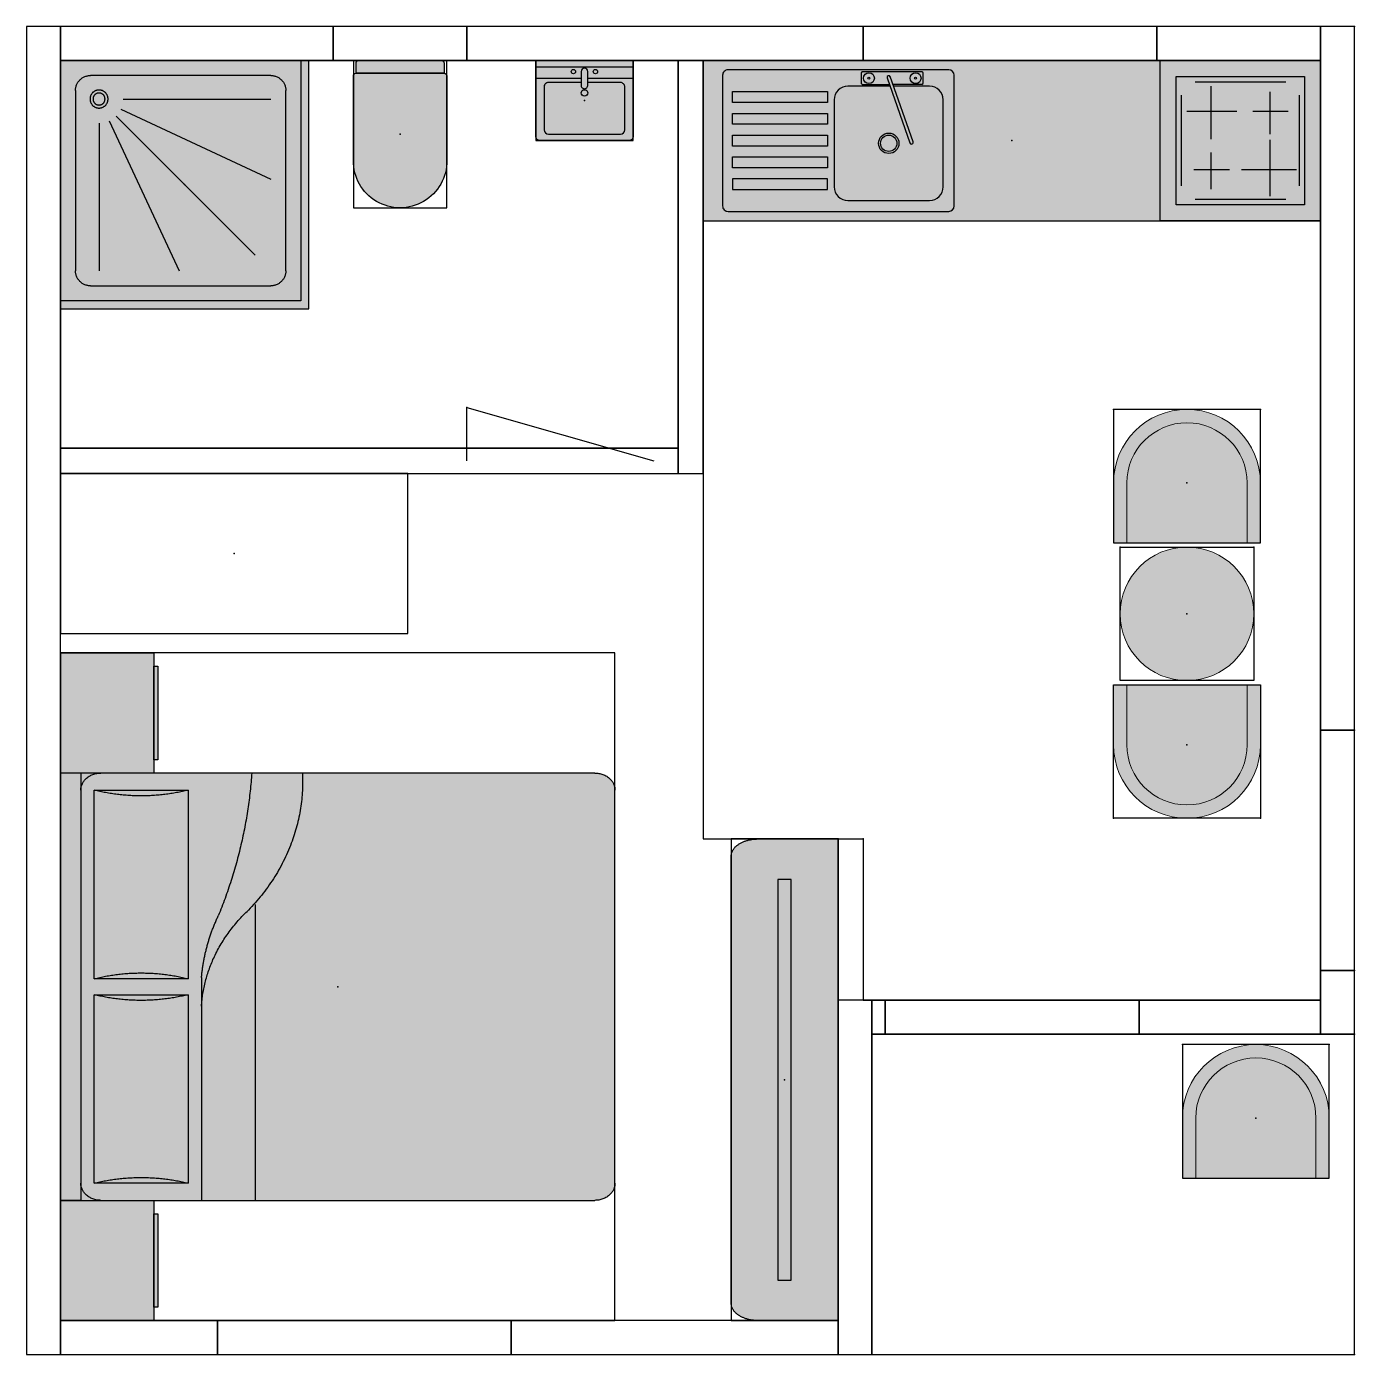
# Model space of a CAD drawing. Header units: millimetres. Extents: x 0 to 4972, y 0 to 4972.
import ezdxf

# ---------------------------------------------------------------- set-up
doc = ezdxf.new("R2010")
doc.units = ezdxf.units.MM
for name, color, linetype, true_color in [('Doors', 96, 'Continuous', 0x007f00), ('Furniture', 37, 'Continuous', 0x75664f), ('FurnitureRefRec', 254, 'Continuous', 0xd5d5d5), ('PT Top Left', 52, 'Continuous', 0xcdcd00), ('PT Top Left Furniture', 211, 'Continuous', 0xff7fff), ('PT Top Right', 96, 'Continuous', 0x007f00), ('PT Top Right Furniture', 200, 'Continuous', 0xbf3fff), ('Walls', 1, 'Continuous', 0xff0000)]:
    doc.layers.add(name, color=color, linetype=linetype, true_color=true_color)
for name, color, linetype in [('Rooms$Bath Room', 7, 'Continuous'), ('Rooms$Bed Room', 7, 'Continuous'), ('Rooms$Living Room', 7, 'Continuous'), ('Rooms$Terrace', 7, 'Continuous'), ('Windows', 7, 'Continuous')]:
    doc.layers.add(name, color=color, linetype=linetype)

# ---------------------------------------------------------------- blocks, each defined once
blk = doc.blocks.new('TV')
at = {"layer": 'Furniture', "true_color": 0xffffff}
blk.add_hatch(color=7, dxfattribs=at).paths.add_polyline_path([(-332.8, -200), (-334.3, -200), (-335.7, -199.9), (-336.4, -199.8), (-337.1, -199.8), (-337.9, -199.7), (-338.6, -199.6), (-339.3, -199.5), (-340.1, -199.4), (-340.8, -199.2), (-341.5, -199.1), (-342.3, -198.9), (-343, -198.7), (-343.8, -198.5), (-344.5, -198.3), (-345.2, -198.1), (-346, -197.9), (-347.5, -197.4), (-349, -196.8), (-350.5, -196.1), (-352, -195.4), (-353.5, -194.7), (-354.9, -193.9), (-356.4, -193), (-357.9, -192), (-359.4, -191), (-360.8, -190), (-362.3, -188.8), (-363.7, -187.6), (-365.1, -186.4), (-366.5, -185.1), (-367.9, -183.7), (-369.3, -182.3), (-370.6, -180.8), (-371.9, -179.2), (-373.2, -177.6), (-374.5, -176), (-375.8, -174.3), (-377, -172.5), (-378.2, -170.7), (-379.3, -168.9), (-380.5, -167), (-381.5, -165), (-382.6, -163), (-383.6, -161), (-384.6, -158.9), (-385.6, -156.8), (-386.5, -154.7), (-387.4, -152.6), (-388.2, -150.4), (-389, -148.2), (-389.8, -145.9), (-390.5, -143.7), (-391.2, -141.4), (-391.8, -139.1), (-392.4, -136.8), (-393.5, -132.2), (-394.5, -127.5), (-395.3, -122.9), (-395.9, -118.2), (-396.4, -113.6), (-396.7, -109), (-396.9, -104.5), (-396.9, -100), (-396.9, 200), (1406.1, 200), (1406.1, -100), (1406, -104.5), (1405.8, -109), (1405.5, -113.6), (1405, -118.2), (1404.4, -122.9), (1403.6, -127.5), (1402.7, -132.2), (1401.6, -136.8), (1401, -139.1), (1400.3, -141.4), (1399.6, -143.7), (1398.9, -145.9), (1398.1, -148.2), (1397.3, -150.4), (1396.5, -152.6), (1395.6, -154.7), (1394.7, -156.8), (1393.8, -158.9), (1392.8, -161), (1391.7, -163), (1390.7, -165), (1389.6, -167), (1388.5, -168.9), (1387.3, -170.7), (1386.1, -172.5), (1384.9, -174.3), (1383.6, -176), (1382.4, -177.6), (1381.1, -179.2), (1379.8, -180.8), (1378.4, -182.3), (1377, -183.7), (1375.7, -185.1), (1374.3, -186.4), (1372.8, -187.6), (1371.4, -188.8), (1370, -190), (1368.5, -191), (1367, -192), (1365.6, -193), (1364.1, -193.9), (1362.6, -194.7), (1361.1, -195.4), (1359.6, -196.1), (1358.1, -196.8), (1356.6, -197.4), (1355.1, -197.9), (1354.4, -198.1), (1353.6, -198.3), (1352.9, -198.5), (1352.1, -198.7), (1351.4, -198.9), (1350.7, -199.1), (1349.9, -199.2), (1349.2, -199.4), (1348.5, -199.5), (1347.7, -199.6), (1347, -199.7), (1346.3, -199.8), (1345.5, -199.8), (1344.8, -199.9), (1343.4, -200), (1342, -200)], flags=0)
at = {"layer": 'Furniture', "color": 37, "true_color": 0x766750}
blk.add_lwpolyline([(1254.6, 25), (-245.4, 25), (-245.4, -25), (1254.6, -25)], close=True, dxfattribs=at)
for points in [[(-396.9, 200), (1406.1, 200)], [(-396.9, -100), (-396.9, 200)], [(1406.1, 200), (1406.1, -100)], [(1342, -200), (-332.8, -200)]]:
    blk.add_open_spline(points, degree=1, dxfattribs=at)
for points in [[(-332.8, -200), (-396.9, -200), (-396.9, -100)], [(1406.1, -100), (1406.1, -200), (1342, -200)]]:
    blk.add_rational_spline(points, [1, 0.707106781187, 1], degree=2, dxfattribs=at)
at = {"layer": 'FurnitureRefRec'}
blk.add_lwpolyline([(-396.9, -200), (1406.1, -200), (1406.1, 200), (-396.9, 200)], close=True, dxfattribs=at)
at = {"layer": 'PT Top Left Furniture'}
blk.add_point((-396.9, 200), dxfattribs=at)
at = {"layer": 'PT Top Right Furniture'}
blk.add_point((1406.1, 200), dxfattribs=at)
blk = doc.blocks.new('Chair')
at = {"layer": 'Furniture', "true_color": 0xffffff}
blk.add_hatch(color=7, dxfattribs=at).paths.add_polyline_path([(500, 0), (500, 225), (499.8, 234.5), (499.3, 244), (498.5, 253.4), (497.4, 262.9), (495.9, 272.2), (494.1, 281.6), (492, 290.8), (489.6, 300), (486.8, 309.1), (483.8, 318.1), (480.4, 326.9), (476.7, 335.7), (472.8, 344.3), (468.5, 352.8), (463.9, 361.1), (459.1, 369.3), (454, 377.3), (448.6, 385.1), (442.9, 392.7), (437, 400.1), (430.8, 407.4), (424.4, 414.4), (417.8, 421.1), (410.9, 427.7), (403.8, 434), (396.5, 440), (388.9, 445.8), (381.2, 451.3), (373.3, 456.6), (365.2, 461.6), (357, 466.3), (348.6, 470.7), (340, 474.8), (331.3, 478.6), (322.5, 482.1), (313.6, 485.3), (304.5, 488.2), (295.4, 490.8), (286.2, 493.1), (276.9, 495.1), (267.6, 496.7), (258.1, 498), (248.7, 499), (239.2, 499.6), (229.7, 500), (220.3, 500), (210.8, 499.6), (201.3, 499), (191.9, 498), (182.4, 496.7), (173.1, 495.1), (163.8, 493.1), (154.6, 490.8), (145.5, 488.2), (136.4, 485.3), (127.5, 482.1), (118.7, 478.6), (110, 474.8), (101.4, 470.7), (93, 466.3), (84.8, 461.6), (76.7, 456.6), (68.8, 451.3), (61.1, 445.8), (53.5, 440), (46.2, 434), (39.1, 427.7), (32.2, 421.1), (25.6, 414.4), (19.2, 407.4), (13, 400.1), (7.1, 392.7), (1.4, 385.1), (-4, 377.3), (-9.1, 369.3), (-13.9, 361.1), (-18.5, 352.8), (-22.8, 344.3), (-26.7, 335.7), (-30.4, 326.9), (-33.8, 318.1), (-36.8, 309.1), (-39.6, 300), (-42, 290.8), (-44.1, 281.6), (-45.9, 272.2), (-47.4, 262.9), (-48.5, 253.4), (-49.3, 244), (-49.8, 234.5), (-50, 225), (-50, 0)], flags=0)
at = {"layer": 'Furniture', "linetype": 'Continuous', "lineweight": 13}
for p, q in [((0, 225), (0, 0)), ((450, 0), (450, 225)), ((0, 0), (450, 0))]:
    blk.add_line(p, q, dxfattribs=at)
for points in [[(-50, 225), (-50, 0)], [(500, 0), (500, 225)]]:
    blk.add_lwpolyline(points, dxfattribs=at)
for radius in [275, 225]:
    blk.add_arc((225, 225), radius, 0, 180, dxfattribs=at)
at = {"layer": 'FurnitureRefRec'}
blk.add_lwpolyline([(500, 500), (-50, 500), (-50, 0), (500, 0)], close=True, dxfattribs=at)
at = {"layer": 'PT Top Left Furniture'}
blk.add_point((-50, 500), dxfattribs=at)
at = {"layer": 'PT Top Right Furniture'}
blk.add_point((500, 500), dxfattribs=at)
blk = doc.blocks.new('Bedopstelling Groot')
at = {"layer": 'Furniture', "true_color": 0xffffff}
for points in [[(-800, 1038.1), (-800, 688.1), (-1250, 688.1), (-1250, 1038.1)], [(-800, -962.8), (-800, -964.5), (-799.9, -966.2), (-799.9, -967.9), (-799.7, -969.6), (-799.6, -971.3), (-799.4, -973), (-799.2, -974.8), (-798.9, -976.5), (-798.6, -978.2), (-798.3, -980), (-797.9, -981.8), (-797.5, -983.5), (-797.1, -985.3), (-796.6, -987), (-796.1, -988.8), (-795.5, -990.5), (-794.9, -992.2), (-794.2, -994), (-793.6, -995.7), (-792.8, -997.4), (-792.1, -999.1), (-791.3, -1000.7), (-790.4, -1002.4), (-789.5, -1004), (-788.6, -1005.6), (-787.7, -1007.2), (-786.7, -1008.7), (-785.6, -1010.3), (-784.6, -1011.8), (-783.5, -1013.2), (-782.4, -1014.6), (-781.2, -1016), (-780, -1017.4), (-778.8, -1018.7), (-777.6, -1020), (-776.3, -1021.3), (-775, -1022.5), (-773.7, -1023.6), (-772.3, -1024.7), (-770.9, -1025.8), (-769.6, -1026.9), (-768.2, -1027.8), (-766.7, -1028.8), (-765.3, -1029.7), (-763.9, -1030.5), (-762.4, -1031.3), (-760.9, -1032.1), (-759.5, -1032.8), (-758, -1033.5), (-756.5, -1034.1), (-755, -1034.7), (-753.5, -1035.2), (-752, -1035.7), (-750.5, -1036.1), (-749, -1036.5), (-747.5, -1036.8), (-746, -1037.1), (-744.5, -1037.4), (-743.1, -1037.6), (-741.6, -1037.8), (-740.1, -1037.9), (-738.7, -1038), (-737.3, -1038.1), (-735.8, -1038.1), (735.8, -1038.1), (737.3, -1038.1), (738.7, -1038), (740.1, -1037.9), (741.6, -1037.8), (743.1, -1037.6), (744.5, -1037.4), (746, -1037.1), (747.5, -1036.8), (749, -1036.5), (750.5, -1036.1), (752, -1035.7), (753.5, -1035.2), (755, -1034.7), (756.5, -1034.1), (758, -1033.5), (759.5, -1032.8), (760.9, -1032.1), (762.4, -1031.3), (763.9, -1030.5), (765.3, -1029.7), (766.7, -1028.8), (768.2, -1027.8), (769.6, -1026.9), (770.9, -1025.8), (772.3, -1024.7), (773.7, -1023.6), (775, -1022.5), (776.3, -1021.3), (777.6, -1020), (778.8, -1018.7), (780, -1017.4), (781.2, -1016), (782.4, -1014.6), (783.5, -1013.2), (784.6, -1011.8), (785.6, -1010.3), (786.7, -1008.7), (787.7, -1007.2), (788.6, -1005.6), (789.5, -1004), (790.4, -1002.4), (791.3, -1000.7), (792.1, -999.1), (792.8, -997.4), (793.6, -995.7), (794.2, -994), (794.9, -992.2), (795.5, -990.5), (796.1, -988.8), (796.6, -987), (797.1, -985.3), (797.5, -983.5), (797.9, -981.8), (798.3, -980), (798.6, -978.2), (798.9, -976.5), (799.2, -974.8), (799.4, -973), (799.6, -971.3), (799.7, -969.6), (799.9, -967.9), (799.9, -966.2), (800, -964.5), (800, -962.8), (800, 1038.1), (-800, 1038.1), (-800, 961.9)], [(1250, 1038.1), (1250, 688.1), (800, 688.1), (800, 1038.1)], [(-850, 688.1), (-850, 673.1), (-1200, 673.1), (-1200, 688.1)], [(1200, 688.1), (1200, 673.1), (850, 673.1), (850, 688.1)]]:
    blk.add_hatch(color=7, dxfattribs=at).paths.add_polyline_path(points, flags=0)
at = {"layer": 'Furniture', "color": 37, "true_color": 0x766750}
for p, q in [((-800, 961.9), (-800, 1038.1)), ((800, 1038.1), (-800, 1038.1)), ((800, 961.9), (800, 1038.1)), ((800, 961.9), (-800, 961.9)), ((-735.8, 911.7), (-30, 911.7)), ((-735.8, 560.3), (-735.8, 911.7)), ((-30, 911.7), (-30, 560.3)), ((30, 911.7), (735.8, 911.7)), ((30, 560.3), (30, 911.7)), ((735.8, 911.7), (735.8, 560.3)), ((-800, 886.6), (-800, -962.8)), ((800, -962.8), (800, 886.6)), ((-30, 560.3), (-735.8, 560.3)), ((735.8, 560.3), (30, 560.3)), ((34.2, 510.1), (-800, 510.1)), ((308, 309.3), (-800, 309.3)), ((-735.8, -1038.1), (735.8, -1038.1))]:
    blk.add_line(p, q, dxfattribs=at)
for points in [[(-800, 1038.1), (-800, 688.1), (-1250, 688.1), (-1250, 1038.1)], [(1250, 1038.1), (1250, 688.1), (800, 688.1), (800, 1038.1)], [(-850, 688.1), (-850, 673.1), (-1200, 673.1), (-1200, 688.1)], [(1200, 688.1), (1200, 673.1), (850, 673.1), (850, 688.1)]]:
    blk.add_lwpolyline(points, close=True, dxfattribs=at)
for points, weights in [([(-800, 886.6), (-800, 961.9), (-735.8, 961.9)], [1, 0.707106781186, 1]), ([(735.8, 961.9), (800, 961.9), (800, 886.6)], [1, 0.707106781186, 1]), ([(-735.8, 911.7), (-692.2, 736), (-735.8, 560.3)], [1, 0.959999998575, 1]), ([(-30, 560.3), (-73.6, 736), (-30, 911.7)], [1, 0.959999998575, 1]), ([(30, 911.7), (73.6, 736), (30, 560.3)], [1, 0.959999998575, 1]), ([(735.8, 560.3), (692.2, 736), (735.8, 911.7)], [1, 0.959999998575, 1]), ([(-72.8, 510.1), (133.4, 496.7), (286.7, 334.4)], [1, 0.942933891278, 1]), ([(34.2, 510.1), (153.8, 499.5), (265.3, 447.3)], [1, 0.988393644073, 1]), ([(800, 321.8), (525.2, 340.8), (265.3, 447.3)], [1, 0.990404896115, 1]), ([(800, 132.1), (510.3, 117.7), (286.7, 334.4)], [1, 0.933646644704, 1]), ([(-735.8, -1038.1), (-800, -1038.1), (-800, -962.8)], [1, 0.707106781186, 1]), ([(800, -962.8), (800, -1038.1), (735.8, -1038.1)], [1, 0.707106781187, 1])]:
    blk.add_rational_spline(points, weights, degree=2, dxfattribs=at)
at = {"layer": 'FurnitureRefRec'}
blk.add_lwpolyline([(-1250, -1038.1), (1250, -1038.1), (1250, 1038.1), (-1250, 1038.1)], close=True, dxfattribs=at)
at = {"layer": 'PT Top Left Furniture'}
blk.add_point((-1250, 1038.1), dxfattribs=at)
at = {"layer": 'PT Top Right Furniture'}
blk.add_point((1250, 1038.1), dxfattribs=at)
blk = doc.blocks.new('Douche')
at = {"layer": 'Furniture', "true_color": 0xffffff}
blk.add_hatch(color=7, dxfattribs=at).paths.add_polyline_path([(-465, 465), (-465, -465), (465, -465), (465, 465)], flags=0)
at = {"layer": 'Furniture', "color": 37, "true_color": 0x766750}
for p, q in [((-465, -465), (-465, 435)), ((-465, 435), (435, 435)), ((435, 435), (435, -465)), ((322.5, 378.7), (-352.5, 378.7)), ((-408.8, 322.5), (-408.8, -352.5)), ((-320.7, -230.7), (-320.7, 322.5)), ((-282.6, -239.1), (-20.8, 322.5)), ((378.7, -352.5), (378.7, 322.5)), ((-257, -257), (263.4, 263.4)), ((-239.1, -282.6), (322.5, -20.8)), ((-230.7, -320.7), (322.5, -320.7)), ((-352.5, -408.8), (322.5, -408.8)), ((-465, -465), (435, -465))]:
    blk.add_line(p, q, dxfattribs=at)
for points in [[(465, 465), (-465, 465)], [(465, -465), (465, 465)]]:
    blk.add_lwpolyline(points, dxfattribs=at)
for points, weights in [([(-408.8, 322.5), (-408.8, 378.7), (-352.5, 378.7)], [1, 0.707106781187, 1]), ([(322.5, 378.7), (378.7, 378.7), (378.7, 322.5)], [1, 0.707106780956, 1]), ([(-352.5, -408.8), (-408.8, -408.8), (-408.8, -352.5)], [1, 0.707106781187, 1]), ([(378.7, -352.5), (378.7, -408.8), (322.5, -408.8)], [1, 0.707106781187, 1])]:
    blk.add_rational_spline(points, weights, degree=2, dxfattribs=at)
for points, knots in [([(-320.7, -286.9), (-286.9, -286.9), (-286.9, -320.7), (-286.9, -354.4), (-320.7, -354.4), (-354.4, -354.4), (-354.4, -320.7), (-354.4, -286.9), (-320.7, -286.9)], [0, 0, 0, 0.0530144, 0.0530144, 0.1060288, 0.1060288, 0.1590431, 0.1590431, 0.2120575, 0.2120575, 0.2120575]), ([(-320.7, -298.2), (-298.2, -298.2), (-298.2, -320.7), (-298.2, -343.2), (-320.7, -343.2), (-343.2, -343.2), (-343.2, -320.7), (-343.2, -298.2), (-320.7, -298.2)], [0, 0, 0, 0.0353429, 0.0353429, 0.0706858, 0.0706858, 0.1060288, 0.1060288, 0.1413717, 0.1413717, 0.1413717])]:
    blk.add_rational_spline(points, [1, 0.707106781187, 1, 0.707106781187, 1, 0.707106781187, 1, 0.707106781187, 1], degree=2, knots=knots, dxfattribs=at)
at = {"layer": 'FurnitureRefRec'}
blk.add_lwpolyline([(-465, -465), (465, -465), (465, 465), (-465, 465)], close=True, dxfattribs=at)
at = {"layer": 'PT Top Left Furniture'}
blk.add_point((-465, -465), dxfattribs=at)
at = {"layer": 'PT Top Right Furniture'}
blk.add_point((-465, 465), dxfattribs=at)
blk = doc.blocks.new('Coffee Table')
at = {"layer": 'Furniture', "true_color": 0xffffff}
blk.add_hatch(color=7, dxfattribs=at).paths.add_polyline_path([(0, 250), (-8.6, 249.9), (-17.2, 249.4), (-25.8, 248.7), (-34.4, 247.6), (-42.9, 246.3), (-51.4, 244.7), (-59.8, 242.7), (-68.2, 240.5), (-76.4, 238), (-84.6, 235.2), (-92.7, 232.2), (-100.6, 228.9), (-108.5, 225.2), (-116.2, 221.4), (-123.8, 217.2), (-131.2, 212.8), (-138.4, 208.2), (-145.5, 203.3), (-152.5, 198.1), (-159.2, 192.7), (-165.8, 187.1), (-172.1, 181.3), (-178.3, 175.2), (-184.2, 169), (-190, 162.5), (-195.5, 155.9), (-200.7, 149), (-205.7, 142), (-210.5, 134.8), (-215.1, 127.5), (-219.3, 120), (-223.3, 112.3), (-227.1, 104.6), (-230.6, 96.7), (-233.8, 88.7), (-236.7, 80.5), (-239.3, 72.3), (-241.7, 64), (-243.7, 55.6), (-245.5, 47.2), (-247, 38.7), (-248.2, 30.1), (-249.1, 21.6), (-249.7, 12.9), (-250, 4.3), (-250, -4.3), (-249.7, -12.9), (-249.1, -21.6), (-248.2, -30.1), (-247, -38.7), (-245.5, -47.2), (-243.7, -55.6), (-241.7, -64), (-239.3, -72.3), (-236.7, -80.5), (-233.8, -88.7), (-230.6, -96.7), (-227.1, -104.6), (-223.3, -112.3), (-219.3, -120), (-215.1, -127.5), (-210.5, -134.8), (-205.7, -142), (-200.7, -149), (-195.5, -155.9), (-190, -162.5), (-184.2, -169), (-178.3, -175.2), (-172.1, -181.3), (-165.8, -187.1), (-159.2, -192.7), (-152.5, -198.1), (-145.5, -203.3), (-138.4, -208.2), (-131.2, -212.8), (-123.8, -217.2), (-116.2, -221.4), (-108.5, -225.2), (-100.6, -228.9), (-92.7, -232.2), (-84.6, -235.2), (-76.4, -238), (-68.2, -240.5), (-59.8, -242.7), (-51.4, -244.7), (-42.9, -246.3), (-34.4, -247.6), (-25.8, -248.7), (-17.2, -249.4), (-8.6, -249.9), (0, -250), (8.6, -249.9), (17.2, -249.4), (25.8, -248.7), (34.4, -247.6), (42.9, -246.3), (51.4, -244.7), (59.8, -242.7), (68.2, -240.5), (76.4, -238), (84.6, -235.2), (92.7, -232.2), (100.6, -228.9), (108.5, -225.2), (116.2, -221.4), (123.8, -217.2), (131.2, -212.8), (138.4, -208.2), (145.5, -203.3), (152.5, -198.1), (159.2, -192.7), (165.8, -187.1), (172.1, -181.3), (178.3, -175.2), (184.2, -169), (190, -162.5), (195.5, -155.9), (200.7, -149), (205.7, -142), (210.5, -134.8), (215.1, -127.5), (219.3, -120), (223.3, -112.3), (227.1, -104.6), (230.6, -96.7), (233.8, -88.7), (236.7, -80.5), (239.3, -72.3), (241.7, -64), (243.7, -55.6), (245.5, -47.2), (247, -38.7), (248.2, -30.1), (249.1, -21.6), (249.7, -12.9), (250, -4.3), (250, 4.3), (249.7, 12.9), (249.1, 21.6), (248.2, 30.1), (247, 38.7), (245.5, 47.2), (243.7, 55.6), (241.7, 64), (239.3, 72.3), (236.7, 80.5), (233.8, 88.7), (230.6, 96.7), (227.1, 104.6), (223.3, 112.3), (219.3, 120), (215.1, 127.5), (210.5, 134.8), (205.7, 142), (200.7, 149), (195.5, 155.9), (190, 162.5), (184.2, 169), (178.3, 175.2), (172.1, 181.3), (165.8, 187.1), (159.2, 192.7), (152.5, 198.1), (145.5, 203.3), (138.4, 208.2), (131.2, 212.8), (123.8, 217.2), (116.2, 221.4), (108.5, 225.2), (100.6, 228.9), (92.7, 232.2), (84.6, 235.2), (76.4, 238), (68.2, 240.5), (59.8, 242.7), (51.4, 244.7), (42.9, 246.3), (34.4, 247.6), (25.8, 248.7), (17.2, 249.4), (8.6, 249.9)], flags=0)
at = {"layer": 'Furniture', "linetype": 'Continuous', "lineweight": 13}
for start, end in [(90, 270), (270, 90)]:
    blk.add_arc((0, 0), 250, start, end, dxfattribs=at)
at = {"layer": 'FurnitureRefRec'}
blk.add_lwpolyline([(250, -250), (-250, -250), (-250, 250), (250, 250)], close=True, dxfattribs=at)
at = {"layer": 'PT Top Left Furniture'}
blk.add_point((-250, 250), dxfattribs=at)
at = {"layer": 'PT Top Right Furniture'}
blk.add_point((250, 250), dxfattribs=at)
blk = doc.blocks.new('Keuken')
at = {"layer": 'Furniture', "true_color": 0xffffff}
blk.add_hatch(color=7, dxfattribs=at).paths.add_polyline_path([(-1111.5, -300), (1200, -300), (1200, 300), (-1111.5, 300)], flags=0)
at = {"layer": 'Furniture', "color": 37, "true_color": 0x766750}
for p, q in [((1107, 265.2), (280.8, 265.2)), ((-981.5, 220), (-641.5, 220)), ((-921.2, -3.3), (-921.2, 208.5)), ((260.4, 244.8), (260.4, -244.8)), ((658.2, 224.4), (352.2, 224.4)), ((1127.4, -244.8), (1127.4, 244.8)), ((-1031.5, -170), (-1031.5, 170)), ((-700.4, 44.3), (-700.4, 181.8)), ((-591.5, 170), (-591.5, -170)), ((301.2, 173.4), (301.2, -153)), ((709.2, -153), (709.2, 173.4)), ((-815.1, 108.8), (-1022.1, 108.8)), ((-637.1, 108.8), (-770.6, 108.8)), ((414.1, 4.9), (499.7, -239.4)), ((511.2, -235.3), (425.7, 8.9)), ((-921.2, -182.8), (-921.2, -24.4)), ((-700.4, -203.9), (-700.4, -4.8)), ((-857.9, -110), (-989.8, -110)), ((-611.3, -110), (-797.9, -110)), ((-641.5, -220), (-981.5, -220)), ((352.2, -204), (487.3, -204)), ((375.9, -215.7), (375.9, -252)), ((379.9, -210.6), (489.6, -210.6)), ((500.2, -204), (658.2, -204)), ((604.4, -210.6), (502.5, -210.6)), ((608.3, -252), (608.3, -215.7)), ((280.8, -265.2), (1107, -265.2))]:
    blk.add_line(p, q, dxfattribs=at)
for points in [[(-1111.5, -300), (-1111.5, 300), (-511.5, 300), (-511.5, -300)], [(-1111.5, -300), (1200, -300), (1200, 300), (-1111.5, 300)], [(-1051.5, -240), (-1051.5, 240), (-571.5, 240), (-571.5, -240)], [(734.7, 142.8), (1090.3, 142.8), (1090.3, 183.6), (734.7, 183.6)], [(1090.3, 102), (1090.3, 61.2), (734.7, 61.2), (734.7, 102)], [(1090.3, 20.4), (1090.3, -20.4), (734.7, -20.4), (734.7, 20.4)], [(1090.3, -61.2), (1090.3, -102), (734.7, -102), (734.7, -61.2)], [(1090.3, -142.8), (1090.3, -183.6), (734.7, -183.6), (734.7, -142.8)]]:
    blk.add_lwpolyline(points, close=True, dxfattribs=at)
blk.add_lwpolyline([(379.9, -257.1), (492.1, -257.1), (604.4, -257.1)], dxfattribs=at)
for centre, radius in [((505.2, 10.2), 38.2), ((505.2, 10.2), 30.6), ((404.8, -233.8), 20.4), ((404.8, -233.8), 3.81), ((404.8, -233.8), 3.81), ((579.4, -233.8), 20.4), ((579.4, -233.8), 3.81), ((579.4, -233.8), 3.81)]:
    blk.add_circle(centre, radius, dxfattribs=at)
for centre, radius, start, end in [((280.8, 244.8), 20.4, 90, 180), ((1107, 244.8), 20.4, 360, 90), ((352.2, 173.4), 51, 90, 180), ((658.2, 173.4), 51, 360, 90), ((419.9, 6.9), 6.12, 19.2979, 199.2979), ((352.2, -153), 51, 180, 270), ((658.2, -153), 51, 270, 0), ((280.8, -244.8), 20.4, 180, 270), ((381, -215.7), 5.1, 90, 180), ((505.4, -237.3), 6.12, 199.2979, 19.2979), ((603.2, -215.7), 5.1, 360, 90), ((1107, -244.8), 20.4, 270, 0), ((381, -252), 5.1, 180, 270), ((603.2, -252), 5.1, 270, 0)]:
    blk.add_arc(centre, radius, start, end, dxfattribs=at)
at = {"layer": 'FurnitureRefRec'}
blk.add_lwpolyline([(-1111.5, -300), (1200, -300), (1200, 300), (-1111.5, 300)], close=True, dxfattribs=at)
at = {"layer": 'PT Top Left Furniture'}
blk.add_point((1200, -300), dxfattribs=at)
at = {"layer": 'PT Top Right Furniture'}
blk.add_point((-1111.5, -300), dxfattribs=at)
blk = doc.blocks.new('Wastafel')
at = {"layer": 'Furniture', "true_color": 0xffffff}
blk.add_hatch(color=7, dxfattribs=at).paths.add_polyline_path([(134.7, 182.3), (135.3, 182.2), (135.8, 182.1), (136.4, 182.1), (136.9, 182), (137.5, 181.8), (138, 181.7), (138.5, 181.5), (139.1, 181.4), (139.6, 181.2), (140.1, 180.9), (140.6, 180.7), (141.1, 180.5), (141.6, 180.2), (142.1, 179.9), (142.5, 179.6), (143, 179.3), (143.4, 179), (143.9, 178.7), (144.3, 178.3), (144.7, 177.9), (145.1, 177.5), (145.5, 177.1), (145.9, 176.7), (146.2, 176.3), (146.6, 175.9), (146.9, 175.4), (147.2, 175), (147.5, 174.5), (147.8, 174), (148, 173.5), (148.3, 173), (148.5, 172.5), (148.7, 172), (148.9, 171.5), (149.1, 171), (149.2, 170.5), (149.4, 169.9), (149.5, 169.4), (149.6, 168.8), (149.7, 168.3), (149.8, 167.7), (149.8, 167.2), (149.8, 166.6), (149.8, 166.1), (149.8, -166.1), (149.8, -166.6), (149.8, -167.2), (149.8, -167.7), (149.7, -168.3), (149.6, -168.8), (149.5, -169.4), (149.4, -169.9), (149.2, -170.5), (149.1, -171), (148.9, -171.5), (148.7, -172), (148.5, -172.5), (148.3, -173), (148, -173.5), (147.8, -174), (147.5, -174.5), (147.2, -175), (146.9, -175.4), (146.6, -175.9), (146.2, -176.3), (145.9, -176.7), (145.5, -177.1), (145.1, -177.5), (144.7, -177.9), (144.3, -178.3), (143.9, -178.7), (143.4, -179), (143, -179.3), (142.5, -179.6), (142.1, -179.9), (141.6, -180.2), (141.1, -180.5), (140.6, -180.7), (140.1, -180.9), (139.6, -181.2), (139.1, -181.4), (138.5, -181.5), (138, -181.7), (137.5, -181.8), (136.9, -182), (136.4, -182.1), (135.8, -182.1), (135.3, -182.2), (134.7, -182.3), (-149.9, -182.3), (-149.9, 182.3)], flags=0)
at = {"layer": 'Furniture', "color": 37, "true_color": 0x766750}
for p, q in [((-67.2, 135), (-67.2, 12.1)), ((-56.2, 12.1), (-108.5, 12.1)), ((-108.5, -12.2), (-56.2, -12.2)), ((-67.2, -12.2), (-67.2, -135))]:
    blk.add_line(p, q, dxfattribs=at)
for points in [[(134.7, -182.3), (-149.9, -182.3), (-149.9, 182.3), (134.7, 182.3)], [(-125.5, -182.3), (-125.5, 182.3)], [(-83.4, 12.1), (-83.4, 182.3)], [(110.4, 151.1), (-49.9, 151.1)], [(149.8, 166.1), (149.8, -166.1)], [(125.5, -135), (125.5, 135)], [(-83.4, -182.3), (-83.4, -12.2)], [(-49.9, -151.1), (110.4, -151.1)]]:
    blk.add_lwpolyline(points, dxfattribs=at)
for centre, radius in [((-108.5, 41.3), 8.1), ((-28.3, 0), 12.2), ((-108.5, -41.3), 8.1)]:
    blk.add_circle(centre, radius, dxfattribs=at)
for centre, radius, start, end in [((-51, 135), 16.2, 86.1345, 180), ((109.3, 135), 16.2, 0, 86.1345), ((-108.5, 0), 12.2, 90.0009, 269.9991), ((-56.2, 0), 12.2, 270, 90), ((-51, -135), 16.2, 180, 273.8655), ((109.3, -135), 16.2, 273.8655, 0)]:
    blk.add_arc(centre, radius, start, end, dxfattribs=at)
at = {"layer": 'Furniture', "color": 37, "true_color": 0x766750, "extrusion": (0, 0, -1)}
for centre, start, end in [((-133.7, 166.1), 93.8655, 180), ((-133.7, -166.1), 180, 266.1345)]:
    blk.add_arc(centre, 16.2, start, end, dxfattribs=at)
at = {"layer": 'FurnitureRefRec'}
blk.add_lwpolyline([(-149.9, -182.3), (149.8, -182.3), (149.8, 182.3), (-149.9, 182.3)], close=True, dxfattribs=at)
at = {"layer": 'PT Top Left Furniture'}
blk.add_point((-149.9, -182.3), dxfattribs=at)
at = {"layer": 'PT Top Right Furniture'}
blk.add_point((-149.9, 182.3), dxfattribs=at)
blk = doc.blocks.new('Toilet')
at = {"layer": 'Furniture', "true_color": 0xffffff}
for points in [[(227.8, 165), (227.8, -165), (227.8, -165.3), (227.8, -165.7), (227.8, -166), (227.7, -166.4), (227.7, -166.7), (227.6, -167), (227.5, -167.4), (227.4, -167.7), (227.3, -168), (227.2, -168.3), (227.1, -168.7), (227, -169), (226.8, -169.3), (226.7, -169.6), (226.5, -169.9), (226.4, -170.2), (226.2, -170.5), (226, -170.8), (225.8, -171), (225.6, -171.3), (225.3, -171.6), (225.1, -171.8), (224.9, -172.1), (224.6, -172.3), (224.4, -172.5), (224.1, -172.8), (223.9, -173), (223.6, -173.2), (223.3, -173.4), (223, -173.5), (222.7, -173.7), (222.4, -173.9), (222.1, -174), (221.8, -174.2), (221.5, -174.3), (221.2, -174.4), (220.8, -174.5), (220.5, -174.6), (220.2, -174.7), (219.8, -174.8), (219.5, -174.9), (219.2, -174.9), (218.8, -174.9), (218.5, -175), (218.1, -175), (217.8, -175), (-98.2, -175), (-104.3, -175), (-110.4, -174.8), (-116.5, -174.3), (-122.6, -173.7), (-128.6, -172.8), (-134.6, -171.7), (-140.6, -170.4), (-146.5, -169), (-152.3, -167.3), (-158.1, -165.4), (-163.9, -163.3), (-169.5, -161), (-175.1, -158.5), (-180.5, -155.8), (-185.9, -152.9), (-191.2, -149.9), (-196.4, -146.6), (-201.4, -143.2), (-206.3, -139.6), (-211.1, -135.8), (-215.8, -131.9), (-220.3, -127.8), (-224.7, -123.6), (-228.9, -119.2), (-233, -114.7), (-236.9, -110), (-240.7, -105.2), (-244.3, -100.2), (-247.7, -95.2), (-250.9, -90), (-253.9, -84.7), (-256.8, -79.3), (-259.5, -73.8), (-261.9, -68.3), (-264.2, -62.6), (-266.3, -56.9), (-268.2, -51.1), (-269.9, -45.2), (-271.3, -39.3), (-272.6, -33.3), (-273.7, -27.3), (-274.5, -21.3), (-275.1, -15.2), (-275.6, -9.1), (-275.8, -3), (-275.8, 3), (-275.6, 9.1), (-275.1, 15.2), (-274.5, 21.3), (-273.7, 27.3), (-272.6, 33.3), (-271.3, 39.3), (-269.9, 45.2), (-268.2, 51.1), (-266.3, 56.9), (-264.2, 62.6), (-261.9, 68.3), (-259.5, 73.8), (-256.8, 79.3), (-253.9, 84.7), (-250.9, 90), (-247.7, 95.2), (-244.3, 100.2), (-240.7, 105.2), (-236.9, 110), (-233, 114.7), (-228.9, 119.2), (-224.7, 123.6), (-220.3, 127.8), (-215.8, 131.9), (-211.1, 135.8), (-206.3, 139.6), (-201.4, 143.2), (-196.4, 146.6), (-191.2, 149.9), (-185.9, 152.9), (-180.5, 155.8), (-175.1, 158.5), (-169.5, 161), (-163.9, 163.3), (-158.1, 165.4), (-152.3, 167.3), (-146.5, 169), (-140.6, 170.4), (-134.6, 171.7), (-128.6, 172.8), (-122.6, 173.7), (-116.5, 174.3), (-110.4, 174.8), (-104.3, 175), (-98.2, 175), (217.8, 175), (218.1, 175), (218.5, 175), (218.8, 174.9), (219.2, 174.9), (219.5, 174.9), (219.8, 174.8), (220.2, 174.7), (220.5, 174.6), (220.8, 174.5), (221.2, 174.4), (221.5, 174.3), (221.8, 174.2), (222.1, 174), (222.4, 173.9), (222.7, 173.7), (223, 173.5), (223.3, 173.4), (223.6, 173.2), (223.9, 173), (224.1, 172.8), (224.4, 172.5), (224.6, 172.3), (224.9, 172.1), (225.1, 171.8), (225.3, 171.6), (225.6, 171.3), (225.8, 171), (226, 170.8), (226.2, 170.5), (226.4, 170.2), (226.5, 169.9), (226.7, 169.6), (226.8, 169.3), (227, 169), (227.1, 168.7), (227.2, 168.3), (227.3, 168), (227.4, 167.7), (227.5, 167.4), (227.6, 167), (227.7, 166.7), (227.7, 166.4), (227.8, 166), (227.8, 165.7), (227.8, 165.3)], [(227.8, 165), (265.8, 165), (266.1, 165), (266.5, 165), (266.8, 164.9), (267.2, 164.9), (267.5, 164.9), (267.8, 164.8), (268.2, 164.7), (268.5, 164.6), (268.8, 164.5), (269.2, 164.4), (269.5, 164.3), (269.8, 164.2), (270.1, 164), (270.4, 163.9), (270.7, 163.7), (271, 163.5), (271.3, 163.4), (271.6, 163.2), (271.9, 163), (272.1, 162.8), (272.4, 162.5), (272.6, 162.3), (272.9, 162.1), (273.1, 161.8), (273.3, 161.6), (273.6, 161.3), (273.8, 161), (274, 160.8), (274.2, 160.5), (274.4, 160.2), (274.5, 159.9), (274.7, 159.6), (274.8, 159.3), (275, 159), (275.1, 158.7), (275.2, 158.3), (275.3, 158), (275.4, 157.7), (275.5, 157.4), (275.6, 157), (275.7, 156.7), (275.7, 156.4), (275.8, 156), (275.8, 155.7), (275.8, 155.3), (275.8, 155), (275.8, -155), (275.8, -155.3), (275.8, -155.7), (275.8, -156), (275.7, -156.4), (275.7, -156.7), (275.6, -157), (275.5, -157.4), (275.4, -157.7), (275.3, -158), (275.2, -158.3), (275.1, -158.7), (275, -159), (274.8, -159.3), (274.7, -159.6), (274.5, -159.9), (274.4, -160.2), (274.2, -160.5), (274, -160.8), (273.8, -161), (273.6, -161.3), (273.3, -161.6), (273.1, -161.8), (272.9, -162.1), (272.6, -162.3), (272.4, -162.5), (272.1, -162.8), (271.9, -163), (271.6, -163.2), (271.3, -163.4), (271, -163.5), (270.7, -163.7), (270.4, -163.9), (270.1, -164), (269.8, -164.2), (269.5, -164.3), (269.2, -164.4), (268.8, -164.5), (268.5, -164.6), (268.2, -164.7), (267.8, -164.8), (267.5, -164.9), (267.2, -164.9), (266.8, -164.9), (266.5, -165), (266.1, -165), (265.8, -165), (227.8, -165)]]:
    blk.add_hatch(color=7, dxfattribs=at).paths.add_polyline_path(points, flags=0)
at = {"layer": 'Furniture', "color": 37, "true_color": 0x766750}
for p, q in [((-98.2, 175), (217.8, 175)), ((227.8, 165), (265.8, 165)), ((227.8, -165), (227.8, 165)), ((227.8, 165), (227.8, -165)), ((275.8, 155), (275.8, -155)), ((217.8, -175), (-98.2, -175)), ((265.8, -165), (227.8, -165))]:
    blk.add_line(p, q, dxfattribs=at)
at = {"layer": 'Furniture', "color": 37, "true_color": 0x766750, "extrusion": (0, 0, -1)}
for centre, radius, start, end in [((100.8, 0), 175, 269.1583, 90.8417), ((-217.8, 165), 10, 90, 180), ((-265.8, 155), 10, 90, 180), ((-217.8, -165), 10, 180, 270), ((-265.8, -155), 10, 180, 270)]:
    blk.add_arc(centre, radius, start, end, dxfattribs=at)
at = {"layer": 'FurnitureRefRec'}
blk.add_lwpolyline([(-275.8, -175), (275.8, -175), (275.8, 175), (-275.8, 175)], close=True, dxfattribs=at)
at = {"layer": 'PT Top Left Furniture'}
blk.add_point((275.8, 175), dxfattribs=at)
at = {"layer": 'PT Top Right Furniture'}
blk.add_point((275.8, -175), dxfattribs=at)

msp = doc.modelspace()

# ---------------------------------------------------------------- linework, layer by layer
at = {"layer": 'Doors'}
msp.add_lwpolyline([(1648.5, 3346.1), (1648.5, 3546.1), (2348.5, 3346.1)], dxfattribs=at)
at = {"layer": 'Furniture'}
msp.add_lwpolyline([(127, 2699.1), (1427, 2699.1), (1427, 3299.1), (127, 3299.1)], close=True, dxfattribs=at)
at = {"layer": 'PT Top Left'}
for p in [(127, 4972), (1148.6, 4972), (1648.6, 4972), (3132.4, 4972), (127, 4845), (1148.6, 4845), (1648.6, 4845), (2439.5, 4845), (2533.5, 4845), (3132.4, 4845), (2088.9, 4694.7), (1398.6, 4569.2), (592, 4380), (1648.5, 3546.1), (127, 3393.1), (2439.5, 3393.1), (127, 3299.1), (2439.5, 3299.1), (2533.5, 3299.1), (777, 2999.1), (3038.5, 1930), (3132.5, 1930), (1165.1, 1377), (3165.5, 1326), (3215.5, 1326), (3165.5, 1199), (3215.5, 1199), (2838.5, 1028.5), (127, 127), (714.9, 127), (1814.9, 127), (3038.5, 127), (127, 0), (714.9, 0), (1814.9, 0), (3038.5, 0), (3165.5, 0)]:
    msp.add_point(p, dxfattribs=at)
at = {"layer": 'PT Top Right'}
for p in [(4232.4, 4972), (4845, 4972), (4972, 4972), (4232.4, 4845), (4845, 4845), (3689.2, 4545), (4345, 3263.5), (4345, 2773), (4845, 2337), (4972, 2337), (4345, 2282.5), (4845, 1437), (4972, 1437), (4165.5, 1326), (4845, 1326), (4165.5, 1199), (4845, 1199), (4972, 1199), (4602.9, 885.1), (4972, 0)]:
    msp.add_point(p, dxfattribs=at)
at = {"layer": 'Rooms$Bath Room'}
msp.add_lwpolyline([(127, 3393.1), (2439.5, 3393.1), (2439.5, 4845), (127, 4845)], close=True, dxfattribs=at)
at = {"layer": 'Rooms$Bed Room'}
msp.add_lwpolyline([(127, 3299.1), (2533.5, 3299.1), (2533.5, 1930), (3038.5, 1930), (3038.5, 127), (127, 127)], close=True, dxfattribs=at)
at = {"layer": 'Rooms$Living Room'}
msp.add_lwpolyline([(2533.5, 4845), (2533.5, 1930), (3132.5, 1930), (3132.5, 1326), (4845, 1326), (4845, 4845)], close=True, dxfattribs=at)
at = {"layer": 'Rooms$Terrace'}
msp.add_lwpolyline([(3165.5, 0), (4972, 0), (4972, 1199), (3165.5, 1199)], close=True, dxfattribs=at)
at = {"layer": 'Walls'}
for points in [[(0, 0), (127, 0), (127, 4972), (0, 4972)], [(127, 4845), (1148.6, 4845), (1148.6, 4972), (127, 4972)], [(3132.4, 4972), (1648.6, 4972), (1648.6, 4845), (3132.4, 4845)], [(4232.4, 4845), (4845, 4845), (4845, 4972), (4232.4, 4972)], [(4845, 2337), (4972, 2337), (4972, 4972), (4845, 4972)], [(2439.5, 3299.1), (2533.5, 3299.1), (2533.5, 4845), (2439.5, 4845)], [(127, 3299.1), (2439.5, 3299.1), (2439.5, 3393.1), (127, 3393.1)], [(3038.5, 1930), (3132.5, 1930), (3132.5, 1326), (3038.5, 1326)], [(4845, 1199), (4972, 1199), (4972, 1437), (4845, 1437)], [(3038.5, 0), (3165.5, 0), (3165.5, 1326), (3038.5, 1326)], [(3165.5, 1199), (3215.5, 1199), (3215.5, 1326), (3165.5, 1326)], [(4165.5, 1199), (4845, 1199), (4845, 1326), (4165.5, 1326)], [(127, 0), (714.9, 0), (714.9, 127), (127, 127)], [(1814.9, 0), (3038.5, 0), (3038.5, 127), (1814.9, 127)]]:
    msp.add_lwpolyline(points, close=True, dxfattribs=at)
at = {"layer": 'Windows'}
for points in [[(1148.6, 4845), (1648.6, 4845), (1648.6, 4972), (1148.6, 4972)], [(3132.4, 4845), (4232.4, 4845), (4232.4, 4972), (3132.4, 4972)], [(4845, 1437), (4972, 1437), (4972, 2337), (4845, 2337)], [(3215.5, 1199), (4165.5, 1199), (4165.5, 1326), (3215.5, 1326)], [(714.9, 0), (1814.9, 0), (1814.9, 127), (714.9, 127)]]:
    msp.add_lwpolyline(points, close=True, dxfattribs=at)

# ---------------------------------------------------------------- block references
at = {"layer": 'Furniture'}
for name, p, rotation in [('Douche', (592, 4380), 270.0000000000002), ('Toilet', (1398.6, 4569.2), 90), ('Wastafel', (2088.9, 4695.1), 270), ('Keuken', (3733.5, 4545), 179.9999999999998), ('Bedopstelling Groot', (1165.1, 1377), 90.00000000000004), ('TV', (2838.5, 1533.1), 270)]:
    msp.add_blockref(name, p, dxfattribs=dict(at, rotation=rotation))
at = {"layer": 'Furniture', "linetype": 'Continuous', "lineweight": 13}
for name, p in [('Chair', (4120, 3038.5)), ('Coffee Table', (4345, 2773)), ('Chair', (4377.9, 660.1))]:
    msp.add_blockref(name, p, dxfattribs=at)
at = {"layer": 'Furniture', "linetype": 'Continuous', "lineweight": 13, "xscale": -1, "rotation": 180}
msp.add_blockref('Chair', (4120, 2507.5), dxfattribs=at)

doc.saveas('drawing.dxf')
